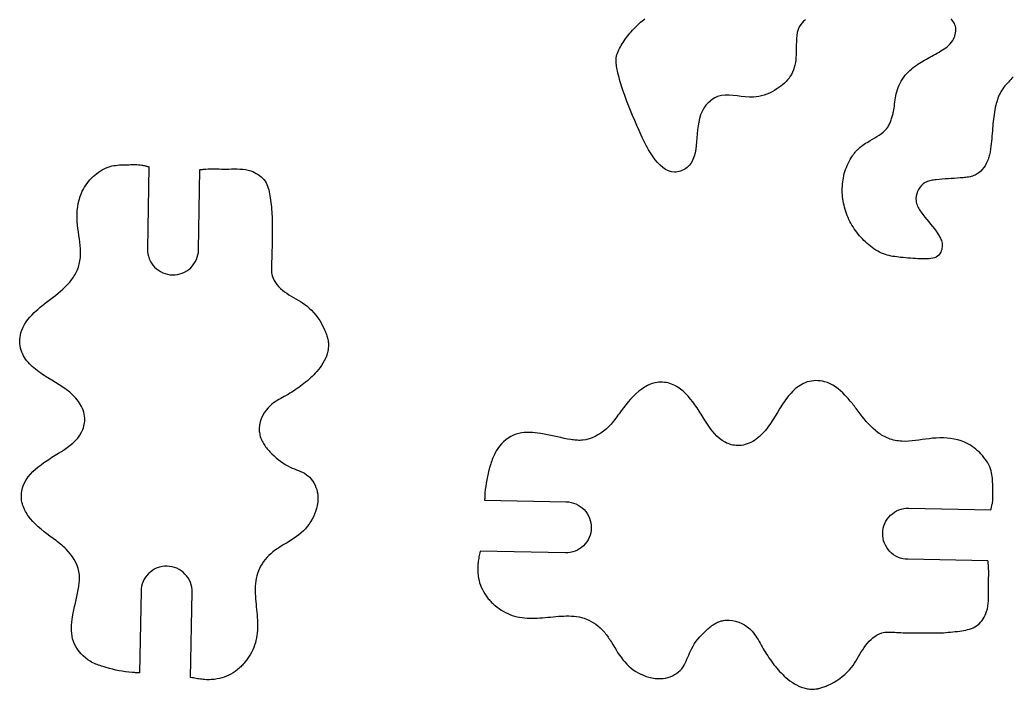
# Model space of a CAD drawing. Extents: x 0 to 235, y 0 to 140.
# Drawn here: x 1.39 to 30.54, y 98.26 to 117.92 of the extents above; entities that cross this region are included whole.
import ezdxf

# ---------------------------------------------------------------- set-up
doc = ezdxf.new("R2010")
doc.units = 0
doc.layers.add('CK_LEVEL_1', color=1, linetype='CONTINUOUS')

msp = doc.modelspace()

# ---------------------------------------------------------------- linework, layer by layer
at = {"layer": 'CK_LEVEL_1'}
for points in [[(24.465, 117.924), (24.412, 117.884), (24.365, 117.839), (24.325, 117.79), (24.281, 117.718), (24.248, 117.639), (24.226, 117.554), (24.211, 117.464), (24.202, 117.371), (24.198, 117.274), (24.196, 117.176), (24.195, 117.077), (24.194, 116.979), (24.191, 116.899), (24.186, 116.821), (24.179, 116.744), (24.168, 116.669), (24.154, 116.595), (24.136, 116.523), (24.114, 116.453), (24.087, 116.386), (24.054, 116.321), (24.02, 116.265), (23.982, 116.211), (23.94, 116.16), (23.894, 116.11), (23.846, 116.063), (23.794, 116.018), (23.74, 115.975), (23.685, 115.934), (23.627, 115.895), (23.556, 115.851), (23.483, 115.81), (23.409, 115.774), (23.333, 115.741), (23.255, 115.713), (23.177, 115.69), (23.097, 115.672), (23.016, 115.659), (22.935, 115.652), (22.817, 115.653), (22.698, 115.662), (22.578, 115.676), (22.459, 115.692), (22.34, 115.706), (22.223, 115.714), (22.108, 115.713), (21.996, 115.699), (21.886, 115.669), (21.843, 115.651), (21.8, 115.63), (21.758, 115.606), (21.718, 115.579), (21.679, 115.55), (21.642, 115.519), (21.606, 115.486), (21.573, 115.451), (21.542, 115.414), (21.479, 115.326), (21.427, 115.231), (21.387, 115.131), (21.355, 115.026), (21.33, 114.918), (21.312, 114.806), (21.298, 114.69), (21.286, 114.573), (21.277, 114.454), (21.268, 114.344), (21.257, 114.234), (21.243, 114.126), (21.223, 114.021), (21.197, 113.92), (21.162, 113.825), (21.118, 113.737), (21.061, 113.658), (20.99, 113.588), (20.956, 113.561), (20.918, 113.537), (20.879, 113.515), (20.838, 113.495), (20.796, 113.479), (20.753, 113.466), (20.709, 113.457), (20.666, 113.451), (20.622, 113.449), (20.529, 113.459), (20.439, 113.486), (20.354, 113.53), (20.273, 113.586), (20.195, 113.654), (20.123, 113.73), (20.055, 113.812), (19.991, 113.897), (19.933, 113.984), (19.894, 114.046), (19.858, 114.107), (19.824, 114.168), (19.791, 114.229), (19.76, 114.29), (19.73, 114.351), (19.701, 114.411), (19.672, 114.472), (19.644, 114.534), (19.579, 114.675), (19.515, 114.819), (19.451, 114.964), (19.389, 115.11), (19.328, 115.258), (19.268, 115.406), (19.211, 115.555), (19.156, 115.704), (19.104, 115.854), (19.083, 115.917), (19.063, 115.979), (19.043, 116.042), (19.024, 116.105), (19.006, 116.169), (18.989, 116.233), (18.972, 116.297), (18.957, 116.362), (18.942, 116.427), (18.933, 116.469), (18.925, 116.512), (18.917, 116.554), (18.911, 116.597), (18.907, 116.64), (18.904, 116.682), (18.904, 116.725), (18.905, 116.767), (18.91, 116.809), (18.918, 116.856), (18.93, 116.904), (18.945, 116.95), (18.962, 116.996), (18.983, 117.041), (19.005, 117.086), (19.028, 117.13), (19.054, 117.173), (19.08, 117.216), (19.11, 117.263), (19.141, 117.31), (19.173, 117.356), (19.206, 117.401), (19.24, 117.445), (19.275, 117.489), (19.31, 117.532), (19.346, 117.574), (19.383, 117.616), (19.44, 117.677), (19.499, 117.737), (19.559, 117.795), (19.622, 117.851), (19.686, 117.905), (19.752, 117.956)], [(30.57, 116.247), (30.531, 116.207), (30.495, 116.17), (30.46, 116.133), (30.424, 116.096), (30.39, 116.058), (30.356, 116.02), (30.323, 115.981), (30.292, 115.942), (30.262, 115.901), (30.234, 115.859), (30.207, 115.814), (30.182, 115.767), (30.159, 115.719), (30.138, 115.67), (30.119, 115.62), (30.101, 115.57), (30.085, 115.519), (30.07, 115.467), (30.056, 115.415), (30.041, 115.348), (30.027, 115.281), (30.014, 115.213), (30.004, 115.145), (29.994, 115.077), (29.986, 115.009), (29.979, 114.941), (29.972, 114.873), (29.966, 114.804), (29.96, 114.73), (29.954, 114.656), (29.948, 114.581), (29.942, 114.507), (29.936, 114.433), (29.929, 114.359), (29.922, 114.285), (29.913, 114.211), (29.904, 114.137), (29.899, 114.102), (29.893, 114.067), (29.887, 114.032), (29.88, 113.997), (29.873, 113.962), (29.864, 113.927), (29.855, 113.893), (29.844, 113.858), (29.833, 113.824), (29.807, 113.761), (29.777, 113.699), (29.742, 113.639), (29.703, 113.582), (29.66, 113.528), (29.613, 113.479), (29.562, 113.434), (29.508, 113.396), (29.45, 113.364), (29.414, 113.348), (29.376, 113.334), (29.337, 113.323), (29.298, 113.314), (29.258, 113.306), (29.217, 113.299), (29.176, 113.294), (29.135, 113.29), (29.094, 113.286), (29.006, 113.278), (28.918, 113.272), (28.831, 113.266), (28.743, 113.261), (28.656, 113.256), (28.569, 113.25), (28.481, 113.244), (28.394, 113.237), (28.305, 113.228), (28.268, 113.224), (28.23, 113.219), (28.192, 113.213), (28.155, 113.206), (28.119, 113.197), (28.083, 113.187), (28.048, 113.174), (28.014, 113.16), (27.981, 113.142), (27.925, 113.103), (27.874, 113.056), (27.829, 113.001), (27.79, 112.941), (27.758, 112.877), (27.734, 112.81), (27.718, 112.741), (27.71, 112.672), (27.713, 112.604), (27.719, 112.565), (27.729, 112.526), (27.742, 112.488), (27.757, 112.451), (27.775, 112.415), (27.795, 112.379), (27.816, 112.344), (27.839, 112.31), (27.862, 112.276), (27.915, 112.203), (27.971, 112.132), (28.027, 112.062), (28.084, 111.994), (28.141, 111.926), (28.197, 111.857), (28.252, 111.787), (28.305, 111.715), (28.356, 111.641), (28.376, 111.609), (28.395, 111.577), (28.413, 111.544), (28.43, 111.51), (28.445, 111.475), (28.458, 111.44), (28.468, 111.404), (28.476, 111.366), (28.481, 111.328), (28.482, 111.29), (28.48, 111.252), (28.475, 111.213), (28.467, 111.176), (28.456, 111.139), (28.442, 111.104), (28.425, 111.071), (28.404, 111.041), (28.381, 111.014), (28.344, 110.982), (28.301, 110.956), (28.254, 110.937), (28.203, 110.922), (28.15, 110.913), (28.094, 110.907), (28.038, 110.903), (27.981, 110.902), (27.924, 110.902), (27.846, 110.904), (27.769, 110.906), (27.694, 110.909), (27.62, 110.914), (27.548, 110.919), (27.476, 110.924), (27.404, 110.931), (27.332, 110.938), (27.259, 110.946), (27.203, 110.952), (27.147, 110.959), (27.091, 110.967), (27.035, 110.976), (26.979, 110.986), (26.924, 110.998), (26.869, 111.012), (26.815, 111.028), (26.761, 111.046), (26.702, 111.07), (26.644, 111.097), (26.587, 111.127), (26.532, 111.16), (26.478, 111.195), (26.425, 111.233), (26.374, 111.272), (26.324, 111.313), (26.275, 111.356), (26.228, 111.399), (26.182, 111.443), (26.137, 111.489), (26.094, 111.535), (26.052, 111.583), (26.011, 111.632), (25.972, 111.682), (25.934, 111.733), (25.899, 111.786), (25.864, 111.839), (25.832, 111.893), (25.801, 111.948), (25.772, 112.004), (25.744, 112.061), (25.718, 112.119), (25.694, 112.177), (25.671, 112.236), (25.651, 112.296), (25.632, 112.356), (25.615, 112.417), (25.6, 112.477), (25.586, 112.539), (25.575, 112.6), (25.565, 112.662), (25.557, 112.724), (25.552, 112.787), (25.548, 112.849), (25.546, 112.912), (25.546, 112.974), (25.549, 113.036), (25.553, 113.099), (25.56, 113.161), (25.568, 113.223), (25.579, 113.284), (25.592, 113.345), (25.607, 113.406), (25.625, 113.467), (25.644, 113.528), (25.666, 113.588), (25.691, 113.647), (25.717, 113.705), (25.746, 113.763), (25.777, 113.819), (25.81, 113.874), (25.845, 113.927), (25.859, 113.949), (25.875, 113.97), (25.89, 113.991), (25.906, 114.012), (25.923, 114.032), (25.94, 114.052), (25.957, 114.072), (25.974, 114.091), (25.992, 114.109), (26.029, 114.144), (26.067, 114.178), (26.107, 114.21), (26.148, 114.24), (26.19, 114.269), (26.233, 114.297), (26.277, 114.325), (26.322, 114.352), (26.367, 114.378), (26.432, 114.416), (26.498, 114.454), (26.563, 114.493), (26.626, 114.534), (26.687, 114.577), (26.744, 114.623), (26.798, 114.671), (26.847, 114.725), (26.89, 114.782), (26.907, 114.81), (26.923, 114.838), (26.938, 114.867), (26.951, 114.897), (26.964, 114.928), (26.976, 114.959), (26.987, 114.99), (26.997, 115.022), (27.007, 115.054), (27.015, 115.084), (27.023, 115.114), (27.031, 115.144), (27.038, 115.175), (27.044, 115.205), (27.05, 115.236), (27.056, 115.266), (27.062, 115.297), (27.067, 115.328), (27.076, 115.388), (27.085, 115.45), (27.093, 115.511), (27.102, 115.572), (27.111, 115.633), (27.122, 115.694), (27.134, 115.754), (27.149, 115.814), (27.166, 115.873), (27.189, 115.938), (27.216, 116.001), (27.246, 116.063), (27.279, 116.124), (27.316, 116.182), (27.355, 116.239), (27.398, 116.294), (27.443, 116.347), (27.49, 116.397), (27.532, 116.438), (27.576, 116.477), (27.621, 116.515), (27.668, 116.551), (27.715, 116.586), (27.763, 116.619), (27.812, 116.651), (27.862, 116.682), (27.912, 116.713), (27.965, 116.743), (28.017, 116.773), (28.07, 116.803), (28.123, 116.832), (28.176, 116.861), (28.229, 116.89), (28.283, 116.919), (28.336, 116.949), (28.39, 116.979), (28.441, 117.009), (28.491, 117.039), (28.54, 117.072), (28.588, 117.106), (28.634, 117.142), (28.678, 117.181), (28.719, 117.222), (28.756, 117.267), (28.79, 117.315), (28.814, 117.358), (28.835, 117.402), (28.853, 117.449), (28.867, 117.496), (28.876, 117.544), (28.882, 117.593), (28.883, 117.641), (28.879, 117.689), (28.869, 117.735), (28.857, 117.775), (28.84, 117.813), (28.82, 117.85), (28.797, 117.885), (28.771, 117.918), (28.743, 117.95)]]:
    msp.add_lwpolyline(points, dxfattribs=at)
for points in [[(4.906, 98.741), (4.882, 98.742), (4.857, 98.743), (4.833, 98.744), (4.809, 98.745), (4.785, 98.746), (4.761, 98.747), (4.737, 98.749), (4.712, 98.75), (4.688, 98.752), (4.592, 98.761), (4.496, 98.772), (4.4, 98.787), (4.304, 98.804), (4.209, 98.823), (4.115, 98.845), (4.021, 98.869), (3.927, 98.895), (3.834, 98.923), (3.791, 98.937), (3.748, 98.952), (3.705, 98.967), (3.662, 98.983), (3.62, 99), (3.579, 99.018), (3.538, 99.037), (3.497, 99.058), (3.457, 99.081), (3.385, 99.127), (3.315, 99.18), (3.249, 99.237), (3.188, 99.299), (3.131, 99.366), (3.08, 99.436), (3.035, 99.51), (2.996, 99.587), (2.965, 99.666), (2.942, 99.743), (2.926, 99.822), (2.916, 99.901), (2.91, 99.982), (2.91, 100.063), (2.913, 100.145), (2.92, 100.227), (2.93, 100.308), (2.942, 100.389), (2.96, 100.49), (2.98, 100.589), (3.001, 100.687), (3.023, 100.785), (3.045, 100.883), (3.066, 100.981), (3.087, 101.079), (3.106, 101.177), (3.122, 101.277), (3.128, 101.315), (3.133, 101.353), (3.137, 101.391), (3.141, 101.43), (3.143, 101.468), (3.144, 101.507), (3.145, 101.545), (3.143, 101.584), (3.141, 101.622), (3.127, 101.715), (3.104, 101.807), (3.072, 101.897), (3.033, 101.985), (2.987, 102.071), (2.935, 102.153), (2.877, 102.232), (2.815, 102.306), (2.748, 102.377), (2.709, 102.415), (2.668, 102.453), (2.626, 102.489), (2.584, 102.524), (2.541, 102.558), (2.497, 102.591), (2.453, 102.624), (2.409, 102.657), (2.365, 102.689), (2.276, 102.755), (2.188, 102.821), (2.101, 102.888), (2.016, 102.958), (1.933, 103.03), (1.853, 103.105), (1.777, 103.184), (1.705, 103.267), (1.639, 103.354), (1.611, 103.395), (1.584, 103.437), (1.559, 103.479), (1.536, 103.523), (1.515, 103.568), (1.495, 103.613), (1.479, 103.659), (1.465, 103.706), (1.453, 103.754), (1.444, 103.807), (1.438, 103.86), (1.436, 103.914), (1.437, 103.968), (1.441, 104.022), (1.449, 104.075), (1.46, 104.128), (1.473, 104.18), (1.49, 104.23), (1.53, 104.324), (1.58, 104.413), (1.638, 104.497), (1.703, 104.577), (1.775, 104.652), (1.852, 104.723), (1.932, 104.791), (2.015, 104.856), (2.099, 104.917), (2.145, 104.949), (2.192, 104.981), (2.238, 105.012), (2.285, 105.042), (2.332, 105.072), (2.38, 105.102), (2.427, 105.132), (2.475, 105.162), (2.523, 105.192), (2.611, 105.248), (2.698, 105.305), (2.784, 105.365), (2.868, 105.427), (2.948, 105.493), (3.022, 105.564), (3.091, 105.639), (3.151, 105.72), (3.203, 105.807), (3.224, 105.85), (3.242, 105.894), (3.258, 105.94), (3.272, 105.986), (3.283, 106.033), (3.291, 106.081), (3.296, 106.128), (3.298, 106.176), (3.297, 106.224), (3.292, 106.283), (3.282, 106.34), (3.268, 106.398), (3.25, 106.454), (3.229, 106.509), (3.204, 106.563), (3.176, 106.615), (3.145, 106.665), (3.112, 106.714), (3.035, 106.813), (2.948, 106.903), (2.855, 106.987), (2.756, 107.064), (2.652, 107.137), (2.545, 107.206), (2.436, 107.273), (2.327, 107.339), (2.218, 107.405), (2.164, 107.439), (2.11, 107.473), (2.057, 107.508), (2.004, 107.544), (1.953, 107.58), (1.902, 107.618), (1.852, 107.658), (1.804, 107.698), (1.756, 107.741), (1.714, 107.781), (1.673, 107.823), (1.634, 107.866), (1.597, 107.91), (1.562, 107.957), (1.53, 108.005), (1.5, 108.055), (1.474, 108.106), (1.451, 108.159), (1.43, 108.219), (1.413, 108.281), (1.402, 108.344), (1.394, 108.408), (1.391, 108.472), (1.392, 108.536), (1.398, 108.6), (1.408, 108.663), (1.423, 108.725), (1.45, 108.81), (1.486, 108.893), (1.528, 108.972), (1.577, 109.048), (1.63, 109.121), (1.689, 109.192), (1.75, 109.259), (1.815, 109.324), (1.882, 109.386), (1.918, 109.418), (1.954, 109.45), (1.99, 109.48), (2.027, 109.511), (2.064, 109.541), (2.101, 109.57), (2.139, 109.599), (2.176, 109.628), (2.214, 109.657), (2.29, 109.715), (2.365, 109.773), (2.44, 109.831), (2.514, 109.891), (2.587, 109.952), (2.658, 110.015), (2.727, 110.08), (2.794, 110.148), (2.857, 110.219), (2.886, 110.254), (2.913, 110.29), (2.94, 110.326), (2.966, 110.364), (2.991, 110.402), (3.014, 110.441), (3.036, 110.481), (3.056, 110.522), (3.075, 110.563), (3.093, 110.609), (3.11, 110.656), (3.124, 110.703), (3.137, 110.751), (3.147, 110.8), (3.156, 110.849), (3.163, 110.898), (3.169, 110.947), (3.172, 110.997), (3.175, 111.096), (3.171, 111.196), (3.164, 111.295), (3.152, 111.394), (3.139, 111.493), (3.124, 111.592), (3.11, 111.692), (3.096, 111.793), (3.085, 111.894), (3.077, 112.001), (3.073, 112.108), (3.073, 112.215), (3.079, 112.322), (3.09, 112.428), (3.107, 112.533), (3.13, 112.635), (3.161, 112.736), (3.199, 112.833), (3.226, 112.893), (3.257, 112.952), (3.291, 113.009), (3.327, 113.065), (3.366, 113.119), (3.407, 113.171), (3.451, 113.222), (3.497, 113.271), (3.545, 113.319), (3.594, 113.363), (3.645, 113.405), (3.697, 113.445), (3.751, 113.483), (3.807, 113.517), (3.863, 113.548), (3.922, 113.576), (3.981, 113.599), (4.042, 113.619), (4.096, 113.632), (4.15, 113.642), (4.204, 113.65), (4.259, 113.656), (4.315, 113.66), (4.371, 113.662), (4.427, 113.664), (4.483, 113.666), (4.539, 113.667), (4.588, 113.669), (4.637, 113.67), (4.686, 113.671), (4.734, 113.672), (4.783, 113.672), (4.831, 113.671), (4.879, 113.668), (4.927, 113.663), (4.974, 113.657), (4.998, 113.653), (5.021, 113.648), (5.044, 113.643), (5.067, 113.638), (5.09, 113.632), (5.113, 113.626), (5.137, 113.62), (5.16, 113.613), (5.183, 113.607), (5.138, 111.196, 0.414214), (5.874, 110.432, 0.414214), (6.639, 111.168), (6.682, 113.524), (6.702, 113.526), (6.721, 113.528), (6.741, 113.53), (6.76, 113.532), (6.779, 113.534), (6.799, 113.536), (6.818, 113.537), (6.837, 113.539), (6.857, 113.54), (6.922, 113.544), (6.987, 113.546), (7.052, 113.546), (7.117, 113.546), (7.182, 113.545), (7.248, 113.543), (7.313, 113.542), (7.379, 113.541), (7.444, 113.54), (7.526, 113.541), (7.609, 113.543), (7.691, 113.544), (7.773, 113.543), (7.855, 113.541), (7.936, 113.534), (8.017, 113.524), (8.097, 113.508), (8.175, 113.486), (8.23, 113.466), (8.284, 113.442), (8.336, 113.415), (8.386, 113.385), (8.434, 113.351), (8.479, 113.315), (8.521, 113.275), (8.559, 113.233), (8.593, 113.187), (8.622, 113.139), (8.648, 113.089), (8.669, 113.037), (8.688, 112.983), (8.703, 112.928), (8.717, 112.871), (8.728, 112.814), (8.738, 112.757), (8.746, 112.7), (8.756, 112.63), (8.765, 112.561), (8.772, 112.492), (8.779, 112.423), (8.785, 112.354), (8.79, 112.286), (8.795, 112.217), (8.798, 112.149), (8.801, 112.08), (8.803, 112.007), (8.804, 111.935), (8.804, 111.862), (8.804, 111.789), (8.804, 111.717), (8.803, 111.644), (8.802, 111.571), (8.801, 111.498), (8.8, 111.426), (8.799, 111.361), (8.799, 111.295), (8.798, 111.23), (8.797, 111.165), (8.796, 111.099), (8.795, 111.034), (8.793, 110.968), (8.79, 110.902), (8.787, 110.835), (8.784, 110.786), (8.782, 110.737), (8.78, 110.688), (8.778, 110.639), (8.779, 110.59), (8.781, 110.542), (8.785, 110.495), (8.793, 110.448), (8.804, 110.402), (8.827, 110.334), (8.859, 110.269), (8.897, 110.207), (8.942, 110.147), (8.992, 110.09), (9.047, 110.036), (9.105, 109.984), (9.166, 109.936), (9.228, 109.891), (9.295, 109.847), (9.362, 109.805), (9.43, 109.765), (9.497, 109.726), (9.564, 109.687), (9.63, 109.648), (9.695, 109.607), (9.758, 109.564), (9.819, 109.519), (9.891, 109.458), (9.96, 109.392), (10.025, 109.321), (10.086, 109.247), (10.144, 109.169), (10.198, 109.087), (10.248, 109.003), (10.294, 108.917), (10.337, 108.83), (10.338, 108.828), (10.339, 108.827), (10.339, 108.825), (10.34, 108.824), (10.341, 108.822), (10.341, 108.821), (10.342, 108.819), (10.343, 108.818), (10.343, 108.816), (10.358, 108.782), (10.373, 108.748), (10.386, 108.714), (10.399, 108.68), (10.411, 108.645), (10.421, 108.61), (10.43, 108.575), (10.438, 108.539), (10.444, 108.503), (10.449, 108.469), (10.452, 108.434), (10.454, 108.399), (10.454, 108.363), (10.453, 108.328), (10.451, 108.293), (10.447, 108.258), (10.442, 108.223), (10.436, 108.189), (10.418, 108.115), (10.394, 108.043), (10.365, 107.973), (10.332, 107.904), (10.294, 107.837), (10.253, 107.773), (10.209, 107.71), (10.161, 107.649), (10.112, 107.59), (10.069, 107.542), (10.024, 107.495), (9.978, 107.45), (9.931, 107.406), (9.883, 107.363), (9.835, 107.321), (9.785, 107.28), (9.735, 107.24), (9.684, 107.201), (9.634, 107.163), (9.583, 107.126), (9.532, 107.09), (9.48, 107.055), (9.428, 107.02), (9.375, 106.986), (9.321, 106.953), (9.268, 106.921), (9.213, 106.889), (9.159, 106.86), (9.106, 106.83), (9.052, 106.801), (8.999, 106.771), (8.946, 106.74), (8.894, 106.707), (8.844, 106.672), (8.795, 106.635), (8.749, 106.595), (8.682, 106.528), (8.622, 106.455), (8.568, 106.376), (8.521, 106.292), (8.483, 106.204), (8.453, 106.113), (8.433, 106.021), (8.424, 105.928), (8.425, 105.835), (8.429, 105.797), (8.435, 105.761), (8.443, 105.724), (8.452, 105.688), (8.464, 105.652), (8.476, 105.617), (8.491, 105.583), (8.506, 105.549), (8.523, 105.516), (8.543, 105.482), (8.564, 105.449), (8.586, 105.416), (8.609, 105.385), (8.633, 105.354), (8.658, 105.324), (8.684, 105.294), (8.711, 105.265), (8.738, 105.236), (8.796, 105.176), (8.856, 105.118), (8.918, 105.062), (8.983, 105.008), (9.049, 104.957), (9.117, 104.909), (9.187, 104.864), (9.26, 104.823), (9.335, 104.785), (9.394, 104.758), (9.455, 104.734), (9.515, 104.709), (9.575, 104.685), (9.635, 104.66), (9.693, 104.632), (9.749, 104.603), (9.803, 104.569), (9.854, 104.531), (9.904, 104.485), (9.95, 104.434), (9.991, 104.379), (10.028, 104.319), (10.061, 104.256), (10.088, 104.19), (10.11, 104.123), (10.127, 104.054), (10.139, 103.985), (10.144, 103.938), (10.146, 103.891), (10.146, 103.843), (10.144, 103.797), (10.14, 103.75), (10.133, 103.703), (10.125, 103.657), (10.115, 103.611), (10.103, 103.565), (10.078, 103.485), (10.048, 103.405), (10.014, 103.328), (9.975, 103.252), (9.932, 103.179), (9.885, 103.108), (9.834, 103.041), (9.779, 102.976), (9.721, 102.916), (9.656, 102.856), (9.589, 102.8), (9.519, 102.747), (9.446, 102.697), (9.373, 102.648), (9.298, 102.601), (9.222, 102.555), (9.146, 102.509), (9.071, 102.463), (9.035, 102.44), (8.999, 102.417), (8.964, 102.394), (8.928, 102.37), (8.894, 102.346), (8.859, 102.321), (8.826, 102.295), (8.793, 102.268), (8.76, 102.24), (8.703, 102.187), (8.648, 102.13), (8.597, 102.07), (8.549, 102.008), (8.504, 101.942), (8.464, 101.875), (8.428, 101.805), (8.396, 101.734), (8.37, 101.66), (8.349, 101.588), (8.333, 101.515), (8.32, 101.441), (8.312, 101.367), (8.307, 101.291), (8.304, 101.216), (8.304, 101.14), (8.306, 101.064), (8.31, 100.989), (8.315, 100.91), (8.321, 100.832), (8.328, 100.753), (8.336, 100.676), (8.343, 100.598), (8.35, 100.52), (8.357, 100.442), (8.362, 100.364), (8.367, 100.285), (8.369, 100.211), (8.371, 100.136), (8.37, 100.061), (8.367, 99.987), (8.361, 99.912), (8.353, 99.838), (8.341, 99.765), (8.326, 99.692), (8.308, 99.621), (8.286, 99.552), (8.261, 99.485), (8.233, 99.419), (8.201, 99.354), (8.166, 99.29), (8.129, 99.228), (8.089, 99.168), (8.046, 99.11), (8.001, 99.053), (7.978, 99.025), (7.954, 98.998), (7.929, 98.971), (7.904, 98.945), (7.878, 98.919), (7.851, 98.894), (7.824, 98.87), (7.796, 98.846), (7.768, 98.824), (7.711, 98.782), (7.652, 98.742), (7.59, 98.706), (7.527, 98.673), (7.462, 98.644), (7.395, 98.618), (7.328, 98.595), (7.259, 98.576), (7.19, 98.562), (7.144, 98.554), (7.099, 98.548), (7.053, 98.544), (7.007, 98.541), (6.961, 98.539), (6.915, 98.539), (6.87, 98.54), (6.824, 98.543), (6.778, 98.546), (6.736, 98.551), (6.695, 98.556), (6.653, 98.562), (6.611, 98.568), (6.57, 98.575), (6.529, 98.582), (6.487, 98.59), (6.446, 98.598), (6.405, 98.606), (6.451, 101.11, 0.414214), (5.715, 101.874, 0.414214), (4.951, 101.138), (4.906, 98.741)], [(14.907, 102.311), (14.899, 102.27), (14.891, 102.229), (14.884, 102.187), (14.876, 102.146), (14.869, 102.104), (14.863, 102.063), (14.857, 102.021), (14.852, 101.98), (14.847, 101.938), (14.844, 101.892), (14.841, 101.846), (14.84, 101.8), (14.84, 101.755), (14.842, 101.709), (14.845, 101.663), (14.849, 101.617), (14.855, 101.572), (14.863, 101.526), (14.878, 101.457), (14.896, 101.388), (14.919, 101.321), (14.945, 101.254), (14.975, 101.189), (15.007, 101.126), (15.044, 101.064), (15.083, 101.005), (15.125, 100.948), (15.148, 100.919), (15.171, 100.892), (15.195, 100.865), (15.22, 100.838), (15.246, 100.812), (15.272, 100.787), (15.299, 100.762), (15.326, 100.738), (15.354, 100.715), (15.411, 100.67), (15.469, 100.627), (15.529, 100.587), (15.591, 100.55), (15.655, 100.515), (15.72, 100.483), (15.786, 100.455), (15.853, 100.43), (15.922, 100.408), (15.994, 100.39), (16.066, 100.375), (16.14, 100.363), (16.214, 100.355), (16.288, 100.349), (16.362, 100.346), (16.437, 100.345), (16.512, 100.347), (16.586, 100.349), (16.665, 100.354), (16.743, 100.359), (16.821, 100.366), (16.899, 100.373), (16.977, 100.38), (17.055, 100.388), (17.133, 100.394), (17.211, 100.401), (17.29, 100.406), (17.365, 100.41), (17.441, 100.412), (17.517, 100.412), (17.593, 100.409), (17.668, 100.404), (17.743, 100.396), (17.816, 100.383), (17.89, 100.367), (17.962, 100.346), (18.035, 100.32), (18.106, 100.288), (18.176, 100.252), (18.244, 100.212), (18.309, 100.167), (18.371, 100.119), (18.431, 100.068), (18.488, 100.013), (18.541, 99.956), (18.569, 99.923), (18.596, 99.89), (18.622, 99.856), (18.647, 99.822), (18.671, 99.788), (18.695, 99.752), (18.719, 99.717), (18.742, 99.681), (18.764, 99.645), (18.81, 99.569), (18.856, 99.494), (18.903, 99.418), (18.949, 99.343), (18.998, 99.269), (19.048, 99.197), (19.101, 99.127), (19.157, 99.06), (19.217, 98.995), (19.278, 98.937), (19.342, 98.882), (19.409, 98.831), (19.48, 98.784), (19.553, 98.741), (19.629, 98.702), (19.706, 98.668), (19.786, 98.638), (19.867, 98.613), (19.912, 98.601), (19.958, 98.591), (20.004, 98.583), (20.051, 98.576), (20.098, 98.572), (20.145, 98.57), (20.192, 98.57), (20.239, 98.572), (20.286, 98.577), (20.355, 98.589), (20.424, 98.606), (20.492, 98.628), (20.557, 98.655), (20.62, 98.688), (20.68, 98.725), (20.735, 98.766), (20.787, 98.812), (20.832, 98.862), (20.87, 98.913), (20.904, 98.967), (20.934, 99.023), (20.961, 99.081), (20.986, 99.141), (21.011, 99.201), (21.035, 99.261), (21.06, 99.322), (21.086, 99.381), (21.124, 99.456), (21.165, 99.529), (21.21, 99.599), (21.258, 99.667), (21.309, 99.733), (21.363, 99.797), (21.419, 99.86), (21.477, 99.92), (21.537, 99.978), (21.566, 100.005), (21.595, 100.032), (21.625, 100.058), (21.655, 100.083), (21.686, 100.107), (21.718, 100.13), (21.75, 100.152), (21.783, 100.173), (21.817, 100.193), (21.85, 100.21), (21.884, 100.225), (21.918, 100.24), (21.953, 100.252), (21.989, 100.264), (22.025, 100.273), (22.062, 100.281), (22.099, 100.287), (22.136, 100.291), (22.229, 100.292), (22.322, 100.283), (22.414, 100.263), (22.505, 100.233), (22.593, 100.195), (22.677, 100.148), (22.756, 100.094), (22.829, 100.034), (22.896, 99.967), (22.936, 99.921), (22.973, 99.872), (23.008, 99.821), (23.041, 99.77), (23.072, 99.717), (23.102, 99.664), (23.131, 99.61), (23.161, 99.556), (23.19, 99.503), (23.222, 99.448), (23.254, 99.394), (23.287, 99.341), (23.321, 99.288), (23.356, 99.236), (23.391, 99.184), (23.427, 99.133), (23.464, 99.082), (23.502, 99.032), (23.541, 98.981), (23.581, 98.931), (23.622, 98.881), (23.664, 98.833), (23.707, 98.785), (23.751, 98.738), (23.796, 98.692), (23.843, 98.647), (23.891, 98.604), (23.95, 98.555), (24.011, 98.507), (24.074, 98.463), (24.139, 98.422), (24.205, 98.384), (24.274, 98.351), (24.344, 98.322), (24.416, 98.298), (24.49, 98.28), (24.525, 98.274), (24.559, 98.269), (24.594, 98.265), (24.629, 98.263), (24.665, 98.262), (24.7, 98.262), (24.735, 98.264), (24.77, 98.267), (24.804, 98.271), (24.81, 98.272), (24.816, 98.273), (24.821, 98.274), (24.827, 98.275), (24.832, 98.276), (24.838, 98.277), (24.844, 98.278), (24.849, 98.28), (24.855, 98.281), (24.886, 98.288), (24.918, 98.297), (24.949, 98.306), (24.979, 98.316), (25.01, 98.328), (25.041, 98.339), (25.071, 98.352), (25.101, 98.365), (25.131, 98.379), (25.219, 98.422), (25.305, 98.468), (25.388, 98.518), (25.47, 98.572), (25.548, 98.63), (25.623, 98.691), (25.693, 98.756), (25.759, 98.825), (25.82, 98.897), (25.866, 98.958), (25.908, 99.021), (25.949, 99.086), (25.988, 99.152), (26.027, 99.219), (26.066, 99.286), (26.106, 99.354), (26.148, 99.421), (26.192, 99.488), (26.237, 99.55), (26.286, 99.611), (26.337, 99.669), (26.391, 99.724), (26.448, 99.774), (26.508, 99.819), (26.57, 99.857), (26.636, 99.889), (26.704, 99.912), (26.749, 99.923), (26.796, 99.931), (26.843, 99.935), (26.891, 99.937), (26.94, 99.938), (26.989, 99.936), (27.038, 99.934), (27.087, 99.932), (27.136, 99.929), (27.203, 99.926), (27.269, 99.923), (27.335, 99.921), (27.401, 99.92), (27.466, 99.919), (27.531, 99.918), (27.596, 99.917), (27.662, 99.916), (27.727, 99.916), (27.8, 99.915), (27.872, 99.914), (27.945, 99.913), (28.018, 99.912), (28.09, 99.912), (28.163, 99.912), (28.236, 99.912), (28.309, 99.913), (28.381, 99.915), (28.45, 99.918), (28.518, 99.921), (28.587, 99.925), (28.655, 99.931), (28.724, 99.937), (28.793, 99.944), (28.862, 99.951), (28.931, 99.96), (29.001, 99.97), (29.058, 99.978), (29.116, 99.988), (29.173, 99.999), (29.229, 100.013), (29.284, 100.028), (29.338, 100.047), (29.39, 100.068), (29.441, 100.093), (29.488, 100.123), (29.534, 100.157), (29.576, 100.195), (29.616, 100.237), (29.653, 100.282), (29.686, 100.33), (29.716, 100.38), (29.743, 100.432), (29.767, 100.486), (29.787, 100.54), (29.809, 100.619), (29.825, 100.699), (29.836, 100.78), (29.842, 100.861), (29.845, 100.943), (29.845, 101.025), (29.844, 101.107), (29.842, 101.189), (29.842, 101.272), (29.842, 101.337), (29.843, 101.403), (29.845, 101.468), (29.846, 101.534), (29.847, 101.599), (29.848, 101.664), (29.847, 101.729), (29.845, 101.794), (29.842, 101.859), (29.84, 101.879), (29.839, 101.898), (29.837, 101.917), (29.835, 101.937), (29.833, 101.956), (29.831, 101.975), (29.829, 101.995), (29.827, 102.014), (29.825, 102.034), (27.469, 102.077, -0.414214), (26.733, 102.842, -0.414214), (27.497, 103.578), (29.908, 103.533), (29.915, 103.556), (29.921, 103.579), (29.927, 103.602), (29.933, 103.626), (29.939, 103.649), (29.944, 103.672), (29.949, 103.695), (29.954, 103.718), (29.958, 103.742), (29.964, 103.789), (29.969, 103.837), (29.972, 103.885), (29.973, 103.933), (29.973, 103.982), (29.973, 104.03), (29.971, 104.079), (29.97, 104.128), (29.968, 104.177), (29.967, 104.233), (29.965, 104.289), (29.963, 104.345), (29.961, 104.401), (29.957, 104.457), (29.951, 104.512), (29.943, 104.566), (29.933, 104.62), (29.92, 104.674), (29.9, 104.735), (29.877, 104.794), (29.849, 104.852), (29.818, 104.909), (29.784, 104.965), (29.747, 105.019), (29.707, 105.071), (29.664, 105.122), (29.62, 105.17), (29.573, 105.219), (29.523, 105.265), (29.472, 105.309), (29.42, 105.35), (29.366, 105.389), (29.31, 105.425), (29.253, 105.459), (29.194, 105.49), (29.134, 105.517), (29.037, 105.555), (28.937, 105.586), (28.834, 105.609), (28.729, 105.626), (28.623, 105.637), (28.517, 105.643), (28.409, 105.643), (28.302, 105.639), (28.195, 105.631), (28.094, 105.62), (27.993, 105.606), (27.894, 105.591), (27.794, 105.577), (27.695, 105.563), (27.596, 105.552), (27.497, 105.545), (27.397, 105.541), (27.298, 105.544), (27.248, 105.547), (27.199, 105.553), (27.15, 105.56), (27.101, 105.569), (27.053, 105.579), (27.004, 105.592), (26.957, 105.606), (26.91, 105.623), (26.864, 105.641), (26.823, 105.66), (26.782, 105.68), (26.742, 105.702), (26.703, 105.725), (26.665, 105.75), (26.628, 105.776), (26.591, 105.803), (26.555, 105.83), (26.52, 105.859), (26.449, 105.922), (26.381, 105.989), (26.316, 106.057), (26.253, 106.129), (26.192, 106.202), (26.132, 106.276), (26.074, 106.351), (26.016, 106.426), (25.959, 106.502), (25.93, 106.539), (25.901, 106.577), (25.871, 106.614), (25.842, 106.652), (25.812, 106.689), (25.782, 106.726), (25.751, 106.762), (25.719, 106.798), (25.687, 106.834), (25.625, 106.901), (25.561, 106.965), (25.493, 107.027), (25.423, 107.086), (25.349, 107.139), (25.273, 107.188), (25.194, 107.23), (25.112, 107.266), (25.026, 107.293), (24.964, 107.308), (24.901, 107.318), (24.837, 107.323), (24.773, 107.325), (24.709, 107.322), (24.645, 107.314), (24.582, 107.303), (24.52, 107.286), (24.46, 107.265), (24.407, 107.242), (24.356, 107.216), (24.306, 107.186), (24.258, 107.154), (24.212, 107.119), (24.167, 107.082), (24.124, 107.043), (24.082, 107.002), (24.042, 106.96), (24, 106.912), (23.959, 106.864), (23.919, 106.814), (23.882, 106.763), (23.845, 106.711), (23.809, 106.659), (23.774, 106.606), (23.74, 106.552), (23.706, 106.498), (23.64, 106.389), (23.574, 106.279), (23.507, 106.171), (23.438, 106.064), (23.365, 105.96), (23.288, 105.861), (23.204, 105.768), (23.114, 105.681), (23.015, 105.603), (22.967, 105.571), (22.916, 105.54), (22.864, 105.512), (22.81, 105.487), (22.755, 105.466), (22.699, 105.448), (22.642, 105.434), (22.584, 105.424), (22.525, 105.419), (22.477, 105.418), (22.43, 105.42), (22.382, 105.425), (22.334, 105.433), (22.287, 105.444), (22.241, 105.458), (22.196, 105.474), (22.151, 105.492), (22.108, 105.513), (22.021, 105.565), (21.94, 105.625), (21.865, 105.694), (21.794, 105.768), (21.728, 105.848), (21.666, 105.931), (21.606, 106.018), (21.549, 106.105), (21.494, 106.193), (21.463, 106.241), (21.433, 106.289), (21.404, 106.336), (21.374, 106.384), (21.343, 106.431), (21.313, 106.477), (21.282, 106.524), (21.25, 106.571), (21.218, 106.617), (21.157, 106.701), (21.092, 106.784), (21.025, 106.864), (20.953, 106.941), (20.878, 107.012), (20.798, 107.078), (20.714, 107.136), (20.625, 107.186), (20.532, 107.226), (20.481, 107.243), (20.429, 107.256), (20.376, 107.267), (20.323, 107.275), (20.269, 107.279), (20.215, 107.28), (20.161, 107.278), (20.108, 107.272), (20.055, 107.263), (20.007, 107.251), (19.96, 107.237), (19.914, 107.22), (19.869, 107.201), (19.824, 107.18), (19.781, 107.157), (19.738, 107.132), (19.696, 107.105), (19.656, 107.077), (19.568, 107.011), (19.485, 106.939), (19.407, 106.863), (19.331, 106.783), (19.259, 106.7), (19.19, 106.615), (19.122, 106.528), (19.056, 106.44), (18.991, 106.351), (18.958, 106.307), (18.925, 106.263), (18.892, 106.219), (18.859, 106.175), (18.825, 106.132), (18.79, 106.09), (18.754, 106.048), (18.717, 106.007), (18.678, 105.967), (18.608, 105.901), (18.533, 105.839), (18.454, 105.781), (18.372, 105.729), (18.287, 105.683), (18.199, 105.644), (18.108, 105.612), (18.016, 105.589), (17.923, 105.575), (17.885, 105.573), (17.846, 105.571), (17.808, 105.571), (17.77, 105.573), (17.731, 105.575), (17.693, 105.579), (17.654, 105.583), (17.616, 105.588), (17.578, 105.594), (17.478, 105.61), (17.38, 105.629), (17.282, 105.65), (17.184, 105.671), (17.086, 105.693), (16.988, 105.715), (16.89, 105.736), (16.791, 105.756), (16.69, 105.774), (16.609, 105.786), (16.528, 105.796), (16.446, 105.803), (16.365, 105.806), (16.283, 105.806), (16.203, 105.8), (16.123, 105.79), (16.044, 105.774), (15.967, 105.751), (15.888, 105.72), (15.811, 105.681), (15.737, 105.636), (15.667, 105.585), (15.6, 105.528), (15.538, 105.467), (15.481, 105.401), (15.428, 105.331), (15.382, 105.259), (15.359, 105.219), (15.339, 105.178), (15.319, 105.137), (15.301, 105.096), (15.284, 105.053), (15.268, 105.011), (15.253, 104.968), (15.238, 104.925), (15.225, 104.882), (15.196, 104.789), (15.17, 104.695), (15.146, 104.601), (15.124, 104.507), (15.105, 104.412), (15.088, 104.316), (15.074, 104.22), (15.062, 104.124), (15.053, 104.028), (15.052, 104.004), (15.05, 103.979), (15.049, 103.955), (15.047, 103.931), (15.046, 103.907), (15.045, 103.883), (15.044, 103.858), (15.043, 103.834), (15.042, 103.81), (17.439, 103.765, -0.414214), (18.175, 103.001, -0.414214), (17.411, 102.265), (14.907, 102.311)]]:
    msp.add_lwpolyline(points, format="xyb", close=True, dxfattribs=at)

doc.saveas('drawing.dxf')
